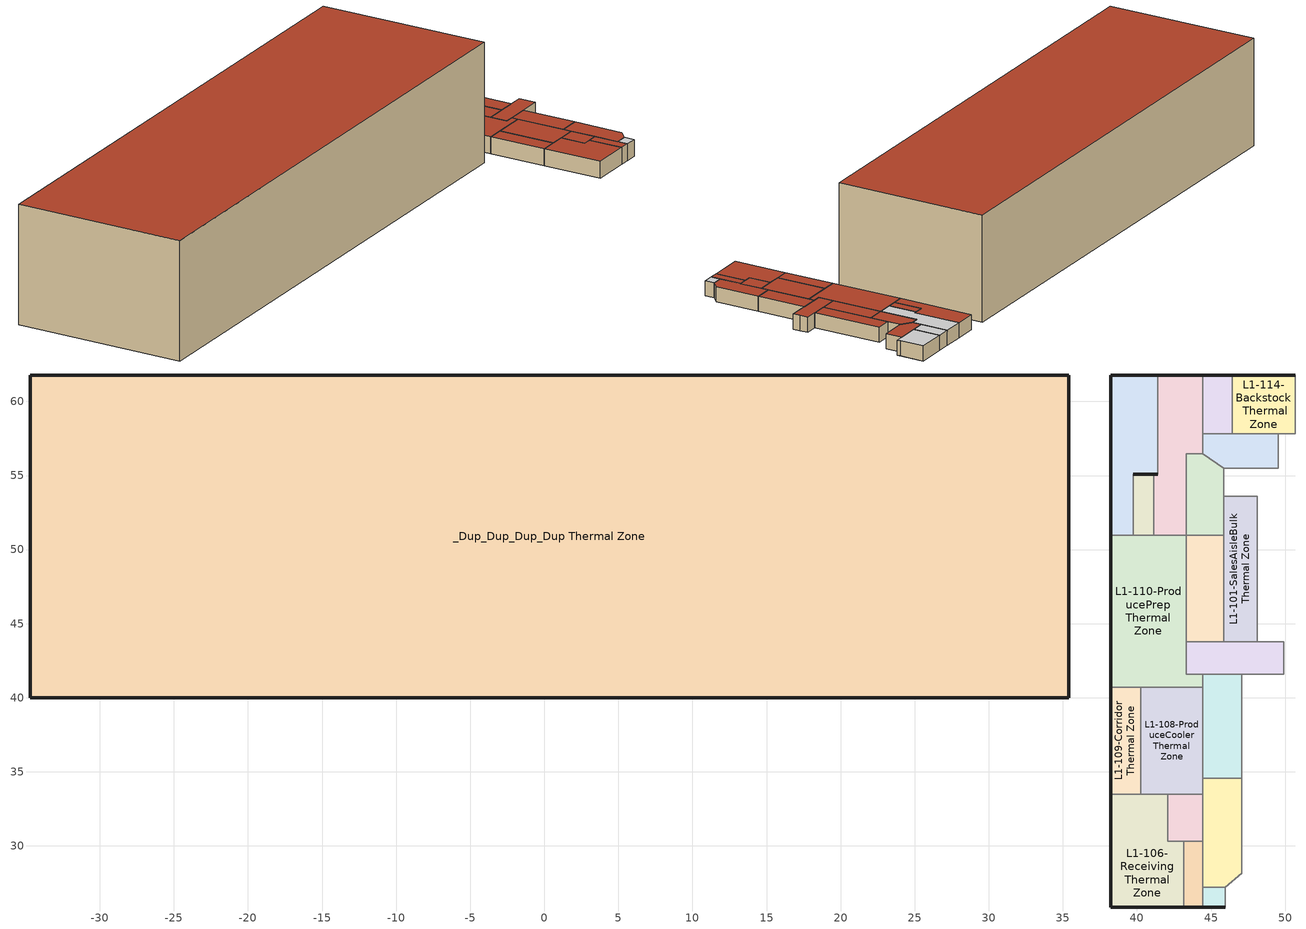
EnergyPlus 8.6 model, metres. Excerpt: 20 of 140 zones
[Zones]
_Dup_Dup_Dup_Dup Thermal Zone
 floor ground (Hole): 35.4,61.78 35.4,40 -34.7,40 -34.7,61.78 z0
 wall outside (Wall_Exterior): 35.4,40 35.4,61.78 -34.7,61.78 -34.7,40 35.4,40 z0:15.24
 roof outside (Roof_BOH): -34.7,61.78 -34.7,40 35.4,40 35.4,61.78 z15.24
L1-101-SalesAisleBulk Thermal Zone
 floor ground (Hole): 48.13,53.58 48.13,43.77 45.87,43.77 45.87,53.58 z0
 wall to L1-101-SalesCirculation3 Thermal Zone (Hole): 48.13,53.58 45.87,53.58 z0:2.13
 wall to L1-101-SalesRefrigerationReachInDairy2 Thermal Zone (Hole): 45.87,53.58 45.87,50.96 z0:2.13
 wall to L1-101-SalesRefrigerationReachInDairy1 Thermal Zone (Hole): 45.87,50.96 45.87,43.77 z0:2.13
 wall to L1-104-ProduceCirculation Thermal Zone (Hole): 45.87,43.77 48.13,43.77 z0:2.13
 wall to L1-101-SalesAisle1 Thermal Zone (Hole): 48.13,43.77 48.13,53.58 z0:2.13
 roof outside (Roof_BOH): 45.87,53.58 45.87,43.77 48.13,43.77 48.13,53.58 z2.13
L1-101-SalesRefrigerationReachInDairy1 Thermal Zone
 floor ground (Hole): 45.87,50.96 45.87,43.77 43.31,43.77 43.31,50.96 z0
 wall to L1-110-ProducePrep Thermal Zone (Hole): 43.31,50.96 43.31,43.77 z0:2.13
 wall to L1-104-ProduceCirculation Thermal Zone (Hole): 43.31,43.77 45.87,43.77 z0:2.13
 wall to L1-101-SalesRefrigerationReachInDairy2 Thermal Zone (Hole): 45.87,50.96 43.31,50.96 z0:2.13
 roof outside (Roof_BOH): 43.31,50.96 43.31,43.77 45.87,43.77 45.87,50.96 z2.13
L1-101-SalesRefrigerationReachInDairy2 Thermal Zone
 floor ground (Hole): 45.87,55.47 45.87,50.96 43.31,50.96 43.31,56.48 44.44,56.48 z0
 wall to L1-101-SalesCirculation3 Thermal Zone (Hole): 45.87,53.58 45.87,55.47 z0:2.13
 wall to L1-101-SalesRefrigerationReachInDairy3 Thermal Zone (Hole): 45.87,55.47 44.44,56.48 z0:2.13
 wall to L1-112-DairyCooler Thermal Zone (Hole): 44.44,56.48 43.31,56.48 43.31,50.96 z0:2.13
 roof outside (Roof_BOH): 43.31,56.48 43.31,50.96 45.87,50.96 45.87,55.47 44.44,56.48 z2.13
L1-101-SalesRefrigerationReachInDairy3 Thermal Zone
 floor ground (Hole): 49.53,57.81 49.53,55.47 45.87,55.47 44.44,56.48 44.44,57.81 z0
 wall to L1-101-SalesCirculation3 Thermal Zone (Hole): 45.87,55.47 49.53,55.47 49.53,57.81 z0:2.13
 wall to L1-114-Backstock Thermal Zone (Hole): 49.53,57.81 46.42,57.81 z0:2.13
 wall to L1-113-BeerCage Thermal Zone (Hole): 46.42,57.81 44.44,57.81 z0:2.13
 wall to L1-112-DairyCooler Thermal Zone (Hole): 44.44,57.81 44.44,56.48 z0:2.13
 roof outside (Roof_BOH): 44.44,57.81 44.44,56.48 45.87,55.47 49.53,55.47 49.53,57.81 z2.13
L1-102-ReceivingOffice Thermal Zone
 floor ground (Hole): 44.44,33.5 44.44,30.31 42.09,30.31 42.09,33.5 z0
 wall to L1-106-ReceivingTransformers2 Thermal Zone (Hole): 43.15,30.31 44.44,30.31 z0:2.13
 wall to L1-104-ProduceCoolers2 Thermal Zone (Hole): 44.44,30.31 44.44,33.5 z0:2.13
 wall to L1-108-ProduceCooler Thermal Zone (Hole): 44.44,33.5 42.09,33.5 z0:2.13
 wall to L1-106-Receiving Thermal Zone (Hole): 42.09,33.5 42.09,30.31 43.15,30.31 z0:2.13
 roof outside (Roof_BOH): 42.09,33.5 42.09,30.31 44.44,30.31 44.44,33.5 z2.13
L1-104-ProduceCirculation Thermal Zone
 floor ground (Hole): 49.9,43.77 49.9,41.58 43.31,41.58 43.31,43.77 z0
 wall to L1-110-ProducePrep Thermal Zone (Hole): 43.31,43.77 43.31,41.58 44.44,41.58 z0:2.13
 wall to L1-104-ProduceCoolers3 Thermal Zone (Hole): 44.44,41.58 47.06,41.58 z0:2.13
 wall to L1-104-Produce Thermal Zone (Hole): 47.06,41.58 49.9,41.58 49.9,42.58 z0:2.13
 wall to L1-101-SalesAisle2 Thermal Zone (Hole): 49.9,42.58 49.9,43.77 z0:2.13
 wall to L1-101-SalesAisle1 Thermal Zone (Hole): 49.9,43.77 48.13,43.77 z0:2.13
 roof outside (Roof_BOH): 43.31,43.77 43.31,41.58 49.9,41.58 49.9,43.77 z2.13
L1-104-ProduceCoolers2 Thermal Zone
 floor ground (Hole): 47.06,34.57 47.06,28.16 45.97,27.22 44.44,27.22 44.44,34.57 z0
 wall to L1-108-ProduceCooler Thermal Zone (Hole): 44.44,34.57 44.44,33.5 z0:2.13
 wall to L1-106-ReceivingTransformers2 Thermal Zone (Hole): 44.44,30.31 44.44,27.22 z0:2.13
 wall to L1-Shaft Thermal Zone (Hole): 44.44,27.22 45.97,27.22 z0:2.13
 wall to L1-104-ProduceCoolers1 Thermal Zone (Hole): 45.97,27.22 47.06,28.16 z0:2.13
 wall to L1-104-Produce Thermal Zone (Hole): 47.06,28.16 47.06,34.57 z0:2.13
 wall to L1-104-ProduceCoolers3 Thermal Zone (Hole): 47.06,34.57 44.44,34.57 z0:2.13
 roof outside (Roof_BOH): 44.44,34.57 44.44,27.22 45.97,27.22 47.06,28.16 47.06,34.57 z2.13
L1-104-ProduceCoolers3 Thermal Zone
 floor ground (Hole): 47.06,41.58 47.06,34.57 44.44,34.57 44.44,41.58 z0
 wall to L1-104-Produce Thermal Zone (Hole): 47.06,34.57 47.06,41.58 z0:2.13
 wall to L1-110-ProducePrep Thermal Zone (Hole): 44.44,41.58 44.44,40.72 z0:2.13
 wall to L1-108-ProduceCooler Thermal Zone (Hole): 44.44,40.72 44.44,34.57 z0:2.13
 roof outside (Roof_BOH): 44.44,41.58 44.44,34.57 47.06,34.57 47.06,41.58 z2.13
L1-106-Receiving Thermal Zone
 floor ground (Hole): 42.09,33.5 42.09,30.31 43.15,30.31 43.15,25.88 38.22,25.88 38.22,33.5 z0
 wall outside (Wall_Exterior): 38.22,33.5 38.22,25.88 43.15,25.88 z0:2.13
 wall to L1-108-ProduceCooler Thermal Zone (Hole): 42.09,33.5 40.26,33.5 z0:2.13
 wall to L1-109-Corridor Thermal Zone (Hole): 40.26,33.5 38.22,33.5 z0:2.13
 wall to L1-106-ReceivingTransformers2 Thermal Zone (Hole): 43.15,25.88 43.15,30.31 z0:2.13
 roof outside (Roof_BOH): 38.22,33.5 38.22,25.88 43.15,25.88 43.15,30.31 42.09,30.31 42.09,33.5 z2.13
L1-106-ReceivingTransformers2 Thermal Zone
 floor ground (Hole): 44.44,30.31 44.44,25.88 43.15,25.88 43.15,30.31 z0
 wall outside (Wall_Exterior): 43.15,25.88 44.44,25.88 z0:2.13
 wall to L1-Shaft Thermal Zone (Hole): 44.44,25.88 44.44,27.22 z0:2.13
 roof outside (Roof_BOH): 43.15,30.31 43.15,25.88 44.44,25.88 44.44,30.31 z2.13
L1-108-ProduceCooler Thermal Zone
 floor ground (Hole): 44.44,40.72 44.44,33.5 40.26,33.5 40.26,40.72 z0
 wall to L1-110-ProducePrep Thermal Zone (Hole): 44.44,40.72 40.26,40.72 z0:2.13
 wall to L1-109-Corridor Thermal Zone (Hole): 40.26,40.72 40.26,33.5 z0:2.13
 roof outside (Roof_BOH): 40.26,40.72 40.26,33.5 44.44,33.5 44.44,40.72 z2.13
L1-109-Corridor Thermal Zone
 floor ground (Hole): 40.26,40.72 40.26,33.5 38.22,33.5 38.22,40.72 z0
 wall outside (Wall_Exterior): 38.22,40.72 38.22,33.5 z0:2.13
 wall to L1-110-ProducePrep Thermal Zone (Hole): 40.26,40.72 38.22,40.72 z0:2.13
 roof outside (Roof_BOH): 38.22,40.72 38.22,33.5 40.26,33.5 40.26,40.72 z2.13
L1-110-ProducePrep Thermal Zone
 floor ground (Hole): 43.31,50.96 43.31,41.58 44.44,41.58 44.44,40.72 38.22,40.72 38.22,50.96 z0
 wall outside (Wall_Exterior): 38.22,50.96 38.22,40.72 z0:2.13
 wall to L1-111-GroceryFreezer Thermal Zone (Hole): 39.75,50.96 38.22,50.96 z0:2.13
 wall to L1-Stairs Thermal Zone (Hole): 41.12,50.96 39.75,50.96 z0:2.13
 wall to L1-112-DairyCooler Thermal Zone (Hole): 43.31,50.96 41.12,50.96 z0:2.13
 roof outside (Roof_BOH): 38.22,50.96 38.22,40.72 44.44,40.72 44.44,41.58 43.31,41.58 43.31,50.96 z2.13
L1-111-GroceryFreezer Thermal Zone
 floor ground (Hole): 41.4,61.78 41.4,55.08 39.75,55.08 39.75,50.96 38.22,50.96 38.22,61.78 z0
 wall outside (Wall_Exterior): 41.4,61.78 38.22,61.78 38.22,50.96 / 39.75,55.08 41.4,55.08 z0:2.13
 wall to L1-Stairs Thermal Zone (Hole): 39.75,50.96 39.75,55.08 z0:2.13
 wall to L1-112-DairyCooler Thermal Zone (Hole): 41.4,55.08 41.4,61.78 z0:2.13
 roof outside (Roof_BOH): 38.22,61.78 38.22,50.96 39.75,50.96 39.75,55.08 41.4,55.08 41.4,61.78 z2.13
L1-112-DairyCooler Thermal Zone
 floor ground (Hole): 44.44,61.78 44.44,56.48 43.31,56.48 43.31,50.96 41.12,50.96 41.12,55.08 41.4,55.08 41.4,61.78 z0
 wall outside (Wall_Exterior): 41.4,55.08 41.12,55.08 / 44.44,61.78 41.4,61.78 z0:2.13
 wall to L1-Stairs Thermal Zone (Hole): 41.12,55.08 41.12,50.96 z0:2.13
 wall to L1-113-BeerCage Thermal Zone (Hole): 44.44,57.81 44.44,61.78 z0:2.13
 ceiling to L1S1-DairyCooler Thermal Zone (Hole): 41.4,61.78 41.4,55.08 41.12,55.08 41.12,50.96 43.31,50.96 43.31,56.48 44.44,56.48 44.44,61.78 z2.13
L1-113-BeerCage Thermal Zone
 floor ground (Hole): 46.42,61.78 46.42,57.81 44.44,57.81 44.44,61.78 z0
 wall outside (Wall_Exterior): 46.42,61.78 44.44,61.78 z0:2.13
 wall to L1-114-Backstock Thermal Zone (Hole): 46.42,57.81 46.42,61.78 z0:2.13
 ceiling to L1S1-BeerCage Thermal Zone (Hole): 44.44,61.78 44.44,57.81 46.42,57.81 46.42,61.78 z2.13
L1-114-Backstock Thermal Zone
 floor ground (Hole): 50.69,61.78 50.69,57.81 46.42,57.81 46.42,61.78 z0
 wall outside (Wall_Exterior): 50.69,61.78 46.42,61.78 z0:2.13
 wall to L1-115-MeatSeafoodCooler Thermal Zone (Hole): 50.69,58.37 50.69,61.78 z0:2.13
 wall to L1-101-SalesCirculation3 Thermal Zone (Hole): 49.53,57.81 50.69,57.81 z0:2.13
 wall to L1-101-SalesRefrigerationReachInMeatSubstitutes Thermal Zone (Hole): 50.69,57.81 50.69,58.37 z0:2.13
 ceiling to L1S1-Backstock Thermal Zone (Hole): 46.42,61.78 46.42,57.81 50.69,57.81 50.69,61.78 z2.13
L1-Shaft Thermal Zone
 floor ground (Hole): 45.97,27.22 45.97,25.88 44.44,25.88 44.44,27.22 z0
 wall outside (Wall_Exterior): 44.44,25.88 45.97,25.88 z0:2.13
 wall to L1-104-ProduceCoolers1 Thermal Zone (Hole): 45.97,25.88 45.97,27.22 z0:2.13
 ceiling to L1S1-Shaft Thermal Zone (Hole): 44.44,27.22 44.44,25.88 45.97,25.88 45.97,27.22 z2.13
L1-Stairs Thermal Zone
 floor ground (Hole): 41.12,55.08 41.12,50.96 39.75,50.96 39.75,55.08 z0
 wall outside (Wall_Exterior): 41.12,55.08 39.75,55.08 z0:2.13
 roof outside (Roof_BOH): 39.75,55.08 39.75,50.96 41.12,50.96 41.12,55.08 z2.13
shading: 35.4,40 35.4,61.78 / 35.4,61.78 -34.7,61.78 / -34.7,61.78 -34.7,40 / -34.7,40 35.4,40 z0:15.24; 35.4,61.78 35.4,40 -34.7,40 -34.7,61.78 z0; -34.7,61.78 -34.7,40 35.4,40 35.4,61.78 z15.24
[Building]
NoeValleyWFM.idf: North Axis {deg}=356.173; Terrain=City; Solar Distribution=FullInteriorAndExteriorWithReflections; Maximum Number of Warmup Days=25; Minimum Number of Warmup Days=6
[Site:Location]
1E1ABA: Latitude {deg}=0; Longitude {deg}=0; Time Zone {hr}=0; Elevation {m}=0
[Material]
Name | Roughness | Thickness {m} | Conductivity {W/m-K} | Density {kg/m3} | Specific Heat {J/kg-K}
G01a 19mm gypsum board | MediumSmooth | 0.019 | 0.16 | 800 | 1090
Insulation: Cellular glass - 75mm | MediumRough | 0.075 | 0.05 | 136 | 750
Plywood (Douglas Fir) - 12.7mm | Smooth | 0.0127 | 0.12 | 540 | 1210
F14 Slate or tile | VeryRough | 0.0127 | 1.59 | 1920 | 1260
[Material:NoMass]
Name | Roughness | Thermal Resistance {m2-K/W} | Thermal Absorptance | Solar Absorptance | Visible Absorptance
Vaporseal - plastic film | Rough | 0.002
Air | VeryRough | 0.00158499 | 0.001 | 0.001 | 0.001
[Construction]
Roof_BOH: Vaporseal - plastic film, Insulation: Cellular glass - 75mm, Plywood (Douglas Fir) - 12.7mm
Wall_Exterior: F14 Slate or tile, Vaporseal - plastic film, Insulation: Cellular glass - 75mm, Plywood (Douglas Fir) - 12.7mm, G01a 19mm gypsum board
Hole: Air
[Zone]
L1-101-SalesAisleBulk Thermal Zone; L1-101-SalesRefrigerationReachInDairy1 Thermal Zone; L1-101-SalesRefrigerationReachInDairy2 Thermal Zone; L1-101-SalesRefrigerationReachInDairy3 Thermal Zone; L1-102-ReceivingOffice Thermal Zone; L1-104-ProduceCirculation Thermal Zone; L1-104-ProduceCoolers2 Thermal Zone; L1-104-ProduceCoolers3 Thermal Zone; L1-106-Receiving Thermal Zone; L1-106-ReceivingTransformers2 Thermal Zone; L1-108-ProduceCooler Thermal Zone; L1-109-Corridor Thermal Zone; L1-110-ProducePrep Thermal Zone; L1-111-GroceryFreezer Thermal Zone; L1-112-DairyCooler Thermal Zone; L1-113-BeerCage Thermal Zone; L1-114-Backstock Thermal Zone; L1-Shaft Thermal Zone; L1-Stairs Thermal Zone; _Dup_Dup_Dup_Dup Thermal Zone
[Lights] Schedule=Lighting_Ambient; Design Level Calculation Method=LightingLevel; Lighting Level {W}=64; Return Air Fraction=0; Fraction Radiant=0.58; Fraction Visible=0.21; Fraction Replaceable=1; Return Air Fraction Calculated from Plenum Temperature=No
Name | Zone or ZoneList
B2-B - Receiving Office; B2-B - Receiving Office 2 | L1-102-ReceivingOffice Thermal Zone
BB1-A - Produce Cooler; BB1-B - Produce Cooler; BB1-C - Produce Cooler; BB1-D - Produce Cooler | L1-108-ProduceCooler Thermal Zone
BB1-A - Grocery Freezer; BB1-B - Grocery Freezer | L1-111-GroceryFreezer Thermal Zone
[ElectricEquipment] Design Level Calculation Method=EquipmentLevel
Name | Zone or ZoneList | Schedule | Design Level {W}
12301 - Bailer | L1-106-ReceivingTransformers2 Thermal Zone | Equipment_Misc1 | 11592
12517 - Flytrap | L1-106-ReceivingTransformers2 Thermal Zone | ALWAYS_ON | 70
8309A-F - Nut Grinders | L1-101-SalesAisleBulk Thermal Zone | Equipment_Misc1 | 6240
1304 - Wrapper | L1-110-ProducePrep Thermal Zone | Equipment_Misc1 | 750
1301 - Scale | L1-110-ProducePrep Thermal Zone | Equipment_Cashier | 120
1311 - Food Processor | L1-110-ProducePrep Thermal Zone | Equipment_Misc1 | 1008
1515 - Fly Trap | L1-110-ProducePrep Thermal Zone | ALWAYS_ON | 70
2114 - Ice Flaker | L1-110-ProducePrep Thermal Zone | Equipment_Misc1 | 811
[Exterior:Lights] Schedule=Lighting_Outdoor; Control Option=AstronomicalClock
Name | Design Level {W}
M3-A Exterior; M3-B Exterior; M3-C Exterior; M3-D Exterior; M3-E Exterior; M3-F Exterior; M3-G Exterior; M3-H Exterior | 70
M4-A Exterior; M4-B Exterior | 26
[Schedule:Compact]
ALWAYS_ON: Through: 12/31, For: AllDays, Until: 24:00, 1
Equipment_Cashier; Equipment_Misc1: Through: 12/31, For: Weekdays, Until: 06:00, 0.2, Until: 08:00, 0.4, Until: 09:00, 0.7, Until: 18:00, 0.9, Until: 20:00, 0.8, Until: 21:00, 0.7, Until: 22:00, 0.4, Until: 24:00, 0.2, For: Saturday, Until: 06:00, 0.15, Until: 08:00, 0.3, Until: 09:00, 0.5, Until: 10:00, 0.8, Until: 18:00, 0.9, Until: 19:00, 0.7, Until: 21:00, 0.5, Until: 22:00, 0.3, Until: 24:00, 0.15, For: SummerDesignDay, Until: 24:00, 1, For: WinterDesignDay, Until: 24:00, 0, For: Sunday Holidays AllOtherDays, Until: 06:00, 0.15, Until: 10:00, 0.3, Until: 12:00, 0.6, Until: 17:00, 0.8, Until: 18:00, 0.6, Until: 22:00, 0.4, Until: 24:00, 0.15
Lighting_Outdoor; Lighting_Ambient: Through: 12/31, For: Weekdays, Until: 06:00, 0.05, Until: 08:00, 0.2, Until: 09:00, 0.5, Until: 18:00, 0.9, Until: 20:00, 0.6, Until: 21:00, 0.5, Until: 22:00, 0.2, Until: 24:00, 0.05, For: Saturday, Until: 06:00, 0.05, Until: 08:00, 0.1, Until: 09:00, 0.3, Until: 10:00, 0.6, Until: 18:00, 0.9, Until: 19:00, 0.5, Until: 21:00, 0.3, Until: 22:00, 0.1, Until: 24:00, 0.05, For: SummerDesignDay, Until: 24:00, 1, For: WinterDesignDay, Until: 24:00, 0, For: Sunday Holidays AllOtherDays, Until: 06:00, 0.05, Until: 10:00, 0.1, Until: 12:00, 0.4, Until: 17:00, 0.6, Until: 18:00, 0.4, Until: 22:00, 0.2, Until: 24:00, 0.05
